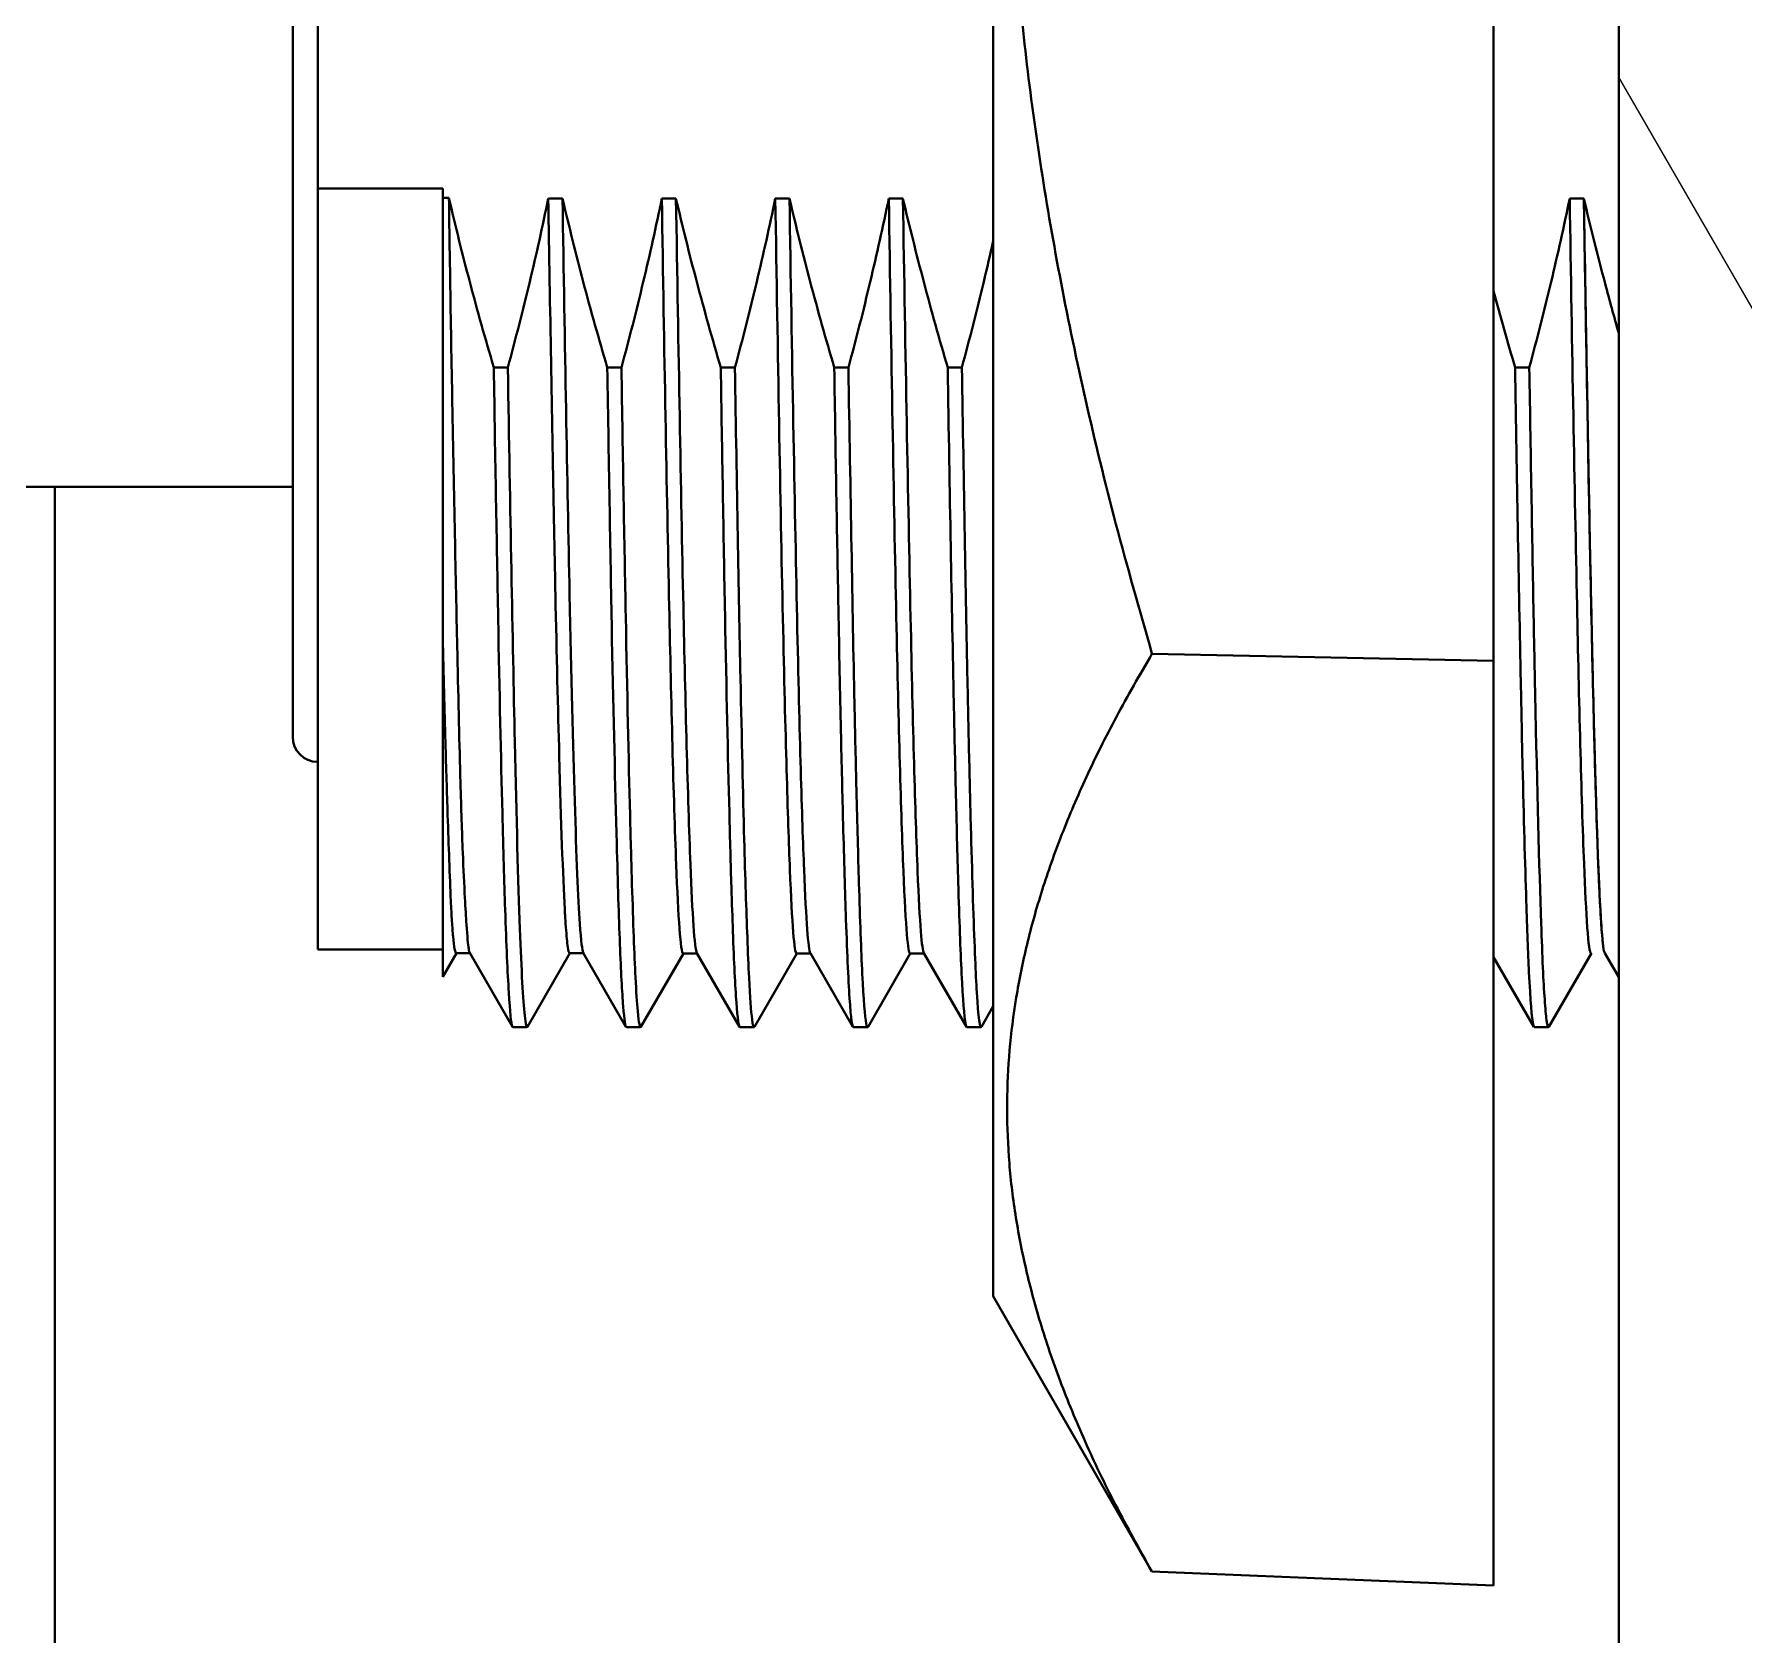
# Model space of a CAD drawing. Header units: millimetres. Extents: x 0 to 5945, y 0 to 4205.
# Drawn here: x 1589.57 to 1603.24, y 292.18 to 304.97 of the extents above; entities that cross this region are included whole.
import ezdxf

# ---------------------------------------------------------------- set-up
doc = ezdxf.new("R2010")
doc.units = ezdxf.units.MM
doc.header["$LTSCALE"] = 5
doc.layers.add('가시적인 것(ISO)', color=3, linetype='Continuous', lineweight=40)
doc.layers.add('해치(ISO)', color=7, linetype='Continuous', lineweight=18)

msp = doc.modelspace()

# ---------------------------------------------------------------- hatches: boundary and pattern name
at = {"layer": '해치(ISO)'}
h = msp.add_hatch(dxfattribs=at)
h.set_pattern_fill('ANSI31', color=256, scale=127, angle=75.0002, style=0)
h.set_pattern_definition([(120.0002, (0, 0), (-13.74813, -7.93754), [])])
h.paths.add_polyline_path([(1602.237, 257.352), (2132.237, 257.352), (2132.237, 827.352), (1602.237, 827.352), (1602.237, 766.852), (1602.237, 707.852), (1602.237, 376.852), (1602.237, 317.852)])
h.paths.add_polyline_path([(1604.237, 259.352), (1604.237, 825.352), (2130.237, 825.352), (2130.237, 259.352)], flags=0)
edge = h.paths.add_edge_path()
edge.add_ellipse((1657.237, 307.352), major_axis=(-4, 0), ratio=1, start_angle=0, end_angle=360)
h.paths.add_polyline_path([(2102.237, 287.352), (2102.237, 797.352), (1632.237, 797.352), (1632.237, 287.352)])
h.paths.add_polyline_path([(1634.237, 289.352), (1634.237, 795.352), (2100.237, 795.352), (2100.237, 289.352)], flags=0)

# ---------------------------------------------------------------- linework, layer by layer
at = {"layer": '가시적인 것(ISO)'}
for p, q in [((1602.237, 827.352), (1602.237, 257.352)), ((1597.237, 294.881), (1597.237, 317.352)), ((1591.637, 315.352), (1591.637, 299.352)), ((1601.237, 299.961), (1601.237, 314.742)), ((1591.837, 303.734), (1591.837, 310.97)), ((1592.837, 303.734), (1591.837, 303.734)), ((1591.837, 297.652), (1591.837, 303.734)), ((1592.837, 303.659), (1592.837, 303.734)), ((1594.588, 303.655), (1594.701, 303.655)), ((1593.357, 302.304), (1593.245, 302.304)), ((1594.265, 302.304), (1594.152, 302.304)), ((1595.172, 302.304), (1595.059, 302.304)), ((1596.079, 302.304), (1595.966, 302.304)), ((1596.986, 302.304), (1596.873, 302.304)), ((1601.522, 302.304), (1601.409, 302.304)), ((1593.716, 301.552), (1593.716, 301.552)), ((1601.994, 301.552), (1601.994, 301.552)), ((1591.637, 301.352), (1569.737, 301.352)), ((1589.737, 183.074), (1589.737, 301.352)), ((1593.735, 300.599), (1593.735, 300.599)), ((1593.848, 300.598), (1593.848, 300.598)), ((1602.014, 300.527), (1602.014, 300.527)), ((1598.506, 300.016), (1601.237, 299.961)), ((1601.237, 292.571), (1601.237, 299.961)), ((1592.837, 297.652), (1591.837, 297.652)), ((1592.946, 297.624), (1592.837, 297.435)), ((1593.054, 297.624), (1592.944, 297.624)), ((1593.394, 297.036), (1593.052, 297.627)), ((1593.853, 297.624), (1593.513, 297.036)), ((1593.961, 297.624), (1593.851, 297.624)), ((1594.301, 297.036), (1593.96, 297.627)), ((1594.76, 297.622), (1594.421, 297.036)), ((1594.87, 297.622), (1594.758, 297.622)), ((1595.208, 297.036), (1594.868, 297.625)), ((1595.667, 297.622), (1595.329, 297.036)), ((1595.777, 297.622), (1595.665, 297.622)), ((1596.115, 297.036), (1595.775, 297.625)), ((1596.574, 297.622), (1596.236, 297.036)), ((1596.684, 297.622), (1596.572, 297.622)), ((1597.023, 297.036), (1596.682, 297.625)), ((1601.558, 297.036), (1601.237, 297.593)), ((1602.019, 297.625), (1601.678, 297.036)), ((1602.237, 297.432), (1602.125, 297.625)), ((1597.237, 297.199), (1597.143, 297.036)), ((1593.397, 297.033), (1593.51, 297.033)), ((1594.305, 297.033), (1594.418, 297.033)), ((1595.212, 297.033), (1595.325, 297.033)), ((1596.119, 297.033), (1596.232, 297.033)), ((1597.026, 297.033), (1597.139, 297.033)), ((1601.562, 297.033), (1601.675, 297.033)), ((1597.237, 294.881), (1598.506, 292.681)), ((1598.506, 292.681), (1601.237, 292.571))]:
    msp.add_line(p, q, dxfattribs=at)
msp.add_arc((1591.837, 299.352), 0.2, 180, 270, dxfattribs=at)
for points in [[(1598.506, 314.687), (1596.351, 307.352), (1598.506, 300.016)], [(1598.506, 300.016), (1596.351, 296.414), (1598.506, 292.681)]]:
    msp.add_rational_spline(points, [1.24077700271, 1.4412632765, 1.24077700271], degree=2, dxfattribs=at)
for points, knots in [([(1592.837, 303.66), (1592.845, 303.66), (1592.853, 303.66), (1592.87, 303.66), (1592.878, 303.66), (1592.886, 303.66)], [-0.005100756, -0.005100756, -0.005100756, -0.005100756, -0.002597051, -0.002597051, -0.00020847, -0.00020847, -0.00020847, -0.00020847]), ([(1592.837, 300.184), (1592.837, 300.646), (1592.837, 301.159), (1592.837, 302.318), (1592.837, 302.972), (1592.837, 303.658)], [0.000096, 0.000096, 0.000096, 0.000096, 0.2053955, 0.2053955, 0.4298874, 0.4298874, 0.4298874, 0.4298874]), ([(1592.886, 303.66), (1592.938, 303.436), (1592.993, 303.213), (1593.113, 302.76), (1593.177, 302.532), (1593.245, 302.304)], [-0.1403398, -0.1403398, -0.1403398, -0.1403398, -0.0711888, -0.0711888, -0.0000056, -0.0000056, -0.0000056, -0.0000056]), ([(1592.886, 303.66), (1592.889, 303.421), (1592.893, 303.185), (1592.902, 302.611), (1592.908, 302.278), (1592.921, 301.589), (1592.928, 301.238), (1592.941, 300.589), (1592.947, 300.293), (1592.962, 299.631), (1592.97, 299.286), (1592.984, 298.778), (1592.99, 298.592), (1593.002, 298.291), (1593.008, 298.171), (1593.018, 297.984), (1593.022, 297.912), (1593.033, 297.758), (1593.038, 297.693), (1593.047, 297.642), (1593.05, 297.632), (1593.052, 297.627)], [0.000014, 0.000014, 0.000014, 0.000014, 0.077683, 0.077683, 0.193186, 0.193186, 0.325751, 0.325751, 0.452618, 0.452618, 0.62916, 0.62916, 0.75179, 0.75179, 0.855106, 0.855106, 0.938471, 0.938471, 1.0692, 1.0692, 1.12554, 1.12554, 1.12554, 1.12554]), ([(1593.357, 302.304), (1593.418, 302.532), (1593.477, 302.76), (1593.585, 303.21), (1593.634, 303.433), (1593.68, 303.655)], [-0.139037, -0.139037, -0.139037, -0.139037, -0.0683309, -0.0683309, -0.0000838, -0.0000838, -0.0000838, -0.0000838]), ([(1593.68, 303.655), (1593.695, 302.761), (1593.709, 301.915), (1593.724, 301.159), (1593.728, 300.928), (1593.733, 300.705), (1593.737, 300.492), (1593.747, 300.009), (1593.757, 299.576), (1593.768, 299.201), (1593.782, 298.661), (1593.797, 298.244), (1593.812, 297.975), (1593.814, 297.933), (1593.817, 297.894), (1593.819, 297.859), (1593.824, 297.784), (1593.829, 297.727), (1593.834, 297.688), (1593.838, 297.659), (1593.842, 297.64), (1593.846, 297.631), (1593.847, 297.627), (1593.849, 297.624), (1593.851, 297.624)], [0.0000117, 0.0000117, 0.0000117, 0.0000117, 0.125, 0.125, 0.125, 0.16326, 0.16326, 0.16326, 0.25, 0.25, 0.25, 0.375, 0.375, 0.375, 0.3948544, 0.3948544, 0.3948544, 0.4375, 0.4375, 0.4375, 0.46875, 0.46875, 0.46875, 0.4835271, 0.4835271, 0.4835271, 0.4835271]), ([(1593.794, 303.655), (1593.846, 303.433), (1593.901, 303.211), (1594.02, 302.76), (1594.085, 302.532), (1594.152, 302.304)], [-0.139613, -0.139613, -0.139613, -0.139613, -0.0711344, -0.0711344, -0.0000032, -0.0000032, -0.0000032, -0.0000032]), ([(1593.794, 303.655), (1593.813, 302.478), (1593.832, 301.395), (1593.851, 300.492), (1593.878, 299.188), (1593.905, 298.263), (1593.932, 297.859), (1593.942, 297.72), (1593.951, 297.643), (1593.961, 297.627)], [0.0000135, 0.0000135, 0.0000135, 0.0000135, 0.1607474, 0.1607474, 0.1607474, 0.3929542, 0.3929542, 0.3929542, 0.4731035, 0.4731035, 0.4731035, 0.4731035]), ([(1594.265, 302.304), (1594.326, 302.532), (1594.385, 302.76), (1594.492, 303.21), (1594.542, 303.432), (1594.588, 303.655)], [-0.1388809, -0.1388809, -0.1388809, -0.1388809, -0.0682007, -0.0682007, -0.0000009, -0.0000009, -0.0000009, -0.0000009]), ([(1594.588, 303.655), (1594.597, 303.045), (1594.607, 302.46), (1594.627, 301.367), (1594.637, 300.859), (1594.663, 299.636), (1594.681, 298.871), (1594.719, 297.913), (1594.738, 297.622), (1594.758, 297.622)], [-6.863021, -6.863021, -6.863021, -6.863021, -6.560137, -6.560137, -6.257668, -6.257668, -5.760858, -5.760858, -5.37446, -5.37446, -5.37446, -5.37446]), ([(1594.701, 303.655), (1594.753, 303.432), (1594.808, 303.211), (1594.928, 302.76), (1594.992, 302.532), (1595.059, 302.304)], [-0.1397194, -0.1397194, -0.1397194, -0.1397194, -0.071193, -0.071193, -0.0000082, -0.0000082, -0.0000082, -0.0000082]), ([(1594.701, 303.655), (1594.711, 303.045), (1594.721, 302.46), (1594.74, 301.367), (1594.75, 300.859), (1594.776, 299.636), (1594.795, 298.871), (1594.832, 297.938), (1594.849, 297.658), (1594.868, 297.625)], [0.0000009, 0.0000009, 0.0000009, 0.0000009, 0.19789, 0.19789, 0.3955079, 0.3955079, 0.7200979, 0.7200979, 0.9571228, 0.9571228, 0.9571228, 0.9571228]), ([(1595.172, 302.304), (1595.234, 302.532), (1595.292, 302.76), (1595.399, 303.21), (1595.449, 303.432), (1595.495, 303.655)], [-0.1389212, -0.1389212, -0.1389212, -0.1389212, -0.0682474, -0.0682474, 0, 0, 0, 0]), ([(1595.495, 303.656), (1595.514, 303.656), (1595.533, 303.656), (1595.57, 303.656), (1595.589, 303.656), (1595.608, 303.656)], [-0.01138154, -0.01138154, -0.01138154, -0.01138154, -0.00570718, -0.00570718, -0.00003574, -0.00003574, -0.00003574, -0.00003574]), ([(1595.495, 303.655), (1595.505, 303.024), (1595.515, 302.422), (1595.535, 301.295), (1595.545, 300.772), (1595.576, 299.346), (1595.595, 298.702), (1595.629, 297.849), (1595.647, 297.622), (1595.665, 297.622)], [-3.830966, -3.830966, -3.830966, -3.830966, -3.667495, -3.667495, -3.504505, -3.504505, -3.173093, -3.173093, -2.81344, -2.81344, -2.81344, -2.81344]), ([(1595.608, 303.655), (1595.66, 303.433), (1595.715, 303.211), (1595.835, 302.76), (1595.899, 302.532), (1595.966, 302.304)], [-0.1398364, -0.1398364, -0.1398364, -0.1398364, -0.0712135, -0.0712135, -0.000001, -0.000001, -0.000001, -0.000001]), ([(1595.608, 303.655), (1595.618, 303.024), (1595.628, 302.422), (1595.649, 301.295), (1595.659, 300.772), (1595.689, 299.346), (1595.708, 298.702), (1595.742, 297.879), (1595.758, 297.654), (1595.775, 297.625)], [0, 0, 0, 0, 0.204886, 0.204886, 0.409168, 0.409168, 0.824543, 0.824543, 1.244524, 1.244524, 1.244524, 1.244524]), ([(1596.079, 302.304), (1596.141, 302.532), (1596.199, 302.76), (1596.306, 303.21), (1596.356, 303.432), (1596.402, 303.655)], [-0.1389204, -0.1389204, -0.1389204, -0.1389204, -0.0682382, -0.0682382, 0, 0, 0, 0]), ([(1596.402, 303.656), (1596.421, 303.656), (1596.44, 303.656), (1596.478, 303.656), (1596.496, 303.656), (1596.515, 303.656)], [-0.01137815, -0.01137815, -0.01137815, -0.01137815, -0.00570428, -0.00570428, -0.00003317, -0.00003317, -0.00003317, -0.00003317]), ([(1596.402, 303.655), (1596.412, 303.026), (1596.422, 302.424), (1596.442, 301.299), (1596.452, 300.779), (1596.481, 299.429), (1596.5, 298.743), (1596.538, 297.81), (1596.556, 297.622), (1596.572, 297.622)], [-7.539825, -7.539825, -7.539825, -7.539825, -7.3453, -7.3453, -7.150183, -7.150183, -6.783287, -6.783287, -6.408217, -6.408217, -6.408217, -6.408217]), ([(1596.515, 303.655), (1596.567, 303.433), (1596.623, 303.211), (1596.742, 302.76), (1596.806, 302.532), (1596.873, 302.304)], [-0.1397771, -0.1397771, -0.1397771, -0.1397771, -0.0711962, -0.0711962, -0.000008, -0.000008, -0.000008, -0.000008]), ([(1596.515, 303.655), (1596.525, 303.026), (1596.535, 302.424), (1596.556, 301.299), (1596.566, 300.779), (1596.595, 299.429), (1596.613, 298.743), (1596.65, 297.845), (1596.667, 297.652), (1596.682, 297.625)], [0, 0, 0, 0, 0.204097, 0.204097, 0.408815, 0.408815, 0.793766, 0.793766, 1.157692, 1.157692, 1.157692, 1.157692]), ([(1601.522, 302.304), (1601.583, 302.532), (1601.642, 302.76), (1601.749, 303.21), (1601.799, 303.432), (1601.845, 303.655)], [-0.1388856, -0.1388856, -0.1388856, -0.1388856, -0.0682041, -0.0682041, 0, 0, 0, 0]), ([(1601.845, 303.655), (1601.864, 303.655), (1601.883, 303.655), (1601.92, 303.655), (1601.939, 303.655), (1601.958, 303.655)], [-0.01134206, -0.01134206, -0.01134206, -0.01134206, -0.00567295, -0.00567295, -0.00000367, -0.00000367, -0.00000367, -0.00000367]), ([(1601.845, 303.655), (1601.855, 303.047), (1601.864, 302.465), (1601.884, 301.375), (1601.894, 300.868), (1601.919, 299.652), (1601.938, 298.882), (1601.976, 297.933), (1601.994, 297.622), (1602.015, 297.622)], [0.0000014, 0.0000014, 0.0000014, 0.0000014, 0.1971451, 0.1971451, 0.3941018, 0.3941018, 0.7158641, 0.7158641, 0.9552405, 0.9552405, 0.9552405, 0.9552405]), ([(1602.237, 302.579), (1602.199, 302.711), (1602.163, 302.844), (1602.068, 303.202), (1602.011, 303.428), (1601.958, 303.655)], [0.0286071, 0.0286071, 0.0286071, 0.0286071, 0.0698701, 0.0698701, 0.1397261, 0.1397261, 0.1397261, 0.1397261]), ([(1601.958, 303.655), (1601.961, 303.503), (1601.963, 303.353), (1601.965, 303.205), (1601.968, 303.055), (1601.97, 302.908), (1601.973, 302.763), (1601.978, 302.469), (1601.983, 302.184), (1601.988, 301.908), (1601.99, 301.769), (1601.993, 301.632), (1601.995, 301.498), (1601.998, 301.363), (1602, 301.231), (1602.003, 301.102), (1602.004, 301.018), (1602.006, 300.935), (1602.007, 300.854), (1602.008, 300.809), (1602.009, 300.765), (1602.01, 300.721), (1602.013, 300.596), (1602.015, 300.474), (1602.018, 300.356), (1602.023, 300.117), (1602.028, 299.891), (1602.033, 299.68), (1602.038, 299.466), (1602.043, 299.267), (1602.049, 299.083), (1602.051, 298.991), (1602.054, 298.902), (1602.056, 298.818), (1602.058, 298.776), (1602.059, 298.734), (1602.06, 298.693), (1602.062, 298.654), (1602.063, 298.615), (1602.064, 298.577), (1602.067, 298.501), (1602.069, 298.429), (1602.072, 298.361), (1602.075, 298.293), (1602.077, 298.229), (1602.08, 298.171), (1602.085, 298.052), (1602.091, 297.952), (1602.096, 297.871), (1602.101, 297.79), (1602.107, 297.728), (1602.112, 297.686), (1602.112, 297.683), (1602.113, 297.681), (1602.113, 297.678), (1602.117, 297.65), (1602.121, 297.632), (1602.125, 297.625)], [0, 0, 0, 0, 0.04921, 0.04921, 0.04921, 0.0987, 0.0987, 0.0987, 0.198491, 0.198491, 0.198491, 0.24882, 0.24882, 0.24882, 0.299425, 0.299425, 0.299425, 0.332273, 0.332273, 0.332273, 0.350308, 0.350308, 0.350308, 0.401472, 0.401472, 0.401472, 0.50461, 0.50461, 0.50461, 0.608866, 0.608866, 0.608866, 0.661428, 0.661428, 0.661428, 0.688096, 0.688096, 0.688096, 0.714267, 0.714267, 0.714267, 0.767387, 0.767387, 0.767387, 0.82079, 0.82079, 0.82079, 0.928398, 0.928398, 0.928398, 1.037112, 1.037112, 1.037112, 1.043902, 1.043902, 1.043902, 1.123471, 1.123471, 1.123471, 1.123471]), ([(1602.125, 297.625), (1602.121, 297.632), (1602.117, 297.65), (1602.113, 297.678), (1602.096, 297.806), (1602.078, 298.152), (1602.06, 298.693), (1602.043, 299.231), (1602.025, 299.961), (1602.008, 300.836), (1602.008, 300.842), (1602.008, 300.848), (1602.007, 300.854), (1601.991, 301.678), (1601.975, 302.63), (1601.958, 303.655)], [0.7901487, 0.7901487, 0.7901487, 0.7901487, 0.8050149, 0.8050149, 0.8050149, 0.8714787, 0.8714787, 0.8714787, 0.9375, 0.9375, 0.9375, 0.9379425, 0.9379425, 0.9379425, 1, 1, 1, 1]), ([(1596.986, 302.304), (1597.048, 302.532), (1597.106, 302.76), (1597.187, 303.098), (1597.212, 303.208), (1597.237, 303.318)], [-0.1389117, -0.1389117, -0.1389117, -0.1389117, -0.0682288, -0.0682288, -0.0344964, -0.0344964, -0.0344964, -0.0344964]), ([(1593.245, 302.304), (1593.25, 301.94), (1593.256, 301.589), (1593.268, 300.92), (1593.274, 300.602), (1593.29, 299.71), (1593.302, 299.188), (1593.321, 298.451), (1593.328, 298.194), (1593.345, 297.689), (1593.355, 297.466), (1593.374, 297.151), (1593.383, 297.06), (1593.394, 297.035), (1593.396, 297.033), (1593.397, 297.033)], [0.000001, 0.000001, 0.000001, 0.000001, 0.125108, 0.125108, 0.249043, 0.249043, 0.491372, 0.491372, 0.649816, 0.649816, 0.854708, 0.854708, 1.061177, 1.061177, 1.094356, 1.094356, 1.094356, 1.094356]), ([(1593.513, 297.036), (1593.506, 297.023), (1593.499, 297.053), (1593.479, 297.246), (1593.466, 297.479), (1593.439, 298.195), (1593.426, 298.697), (1593.395, 300.139), (1593.375, 301.154), (1593.357, 302.304)], [1.278788, 1.278788, 1.278788, 1.278788, 1.442331, 1.442331, 1.709063, 1.709063, 2.003333, 2.003333, 2.398854, 2.398854, 2.398854, 2.398854]), ([(1594.152, 302.304), (1594.158, 301.906), (1594.165, 301.524), (1594.177, 300.798), (1594.183, 300.455), (1594.202, 299.502), (1594.215, 298.953), (1594.236, 298.183), (1594.244, 297.914), (1594.261, 297.477), (1594.27, 297.31), (1594.288, 297.088), (1594.296, 297.033), (1594.305, 297.033)], [0.000001, 0.000001, 0.000001, 0.000001, 0.136801, 0.136801, 0.272189, 0.272189, 0.537119, 0.537119, 0.721967, 0.721967, 0.908869, 0.908869, 1.094411, 1.094411, 1.094411, 1.094411]), ([(1594.421, 297.036), (1594.413, 297.021), (1594.404, 297.062), (1594.389, 297.226), (1594.383, 297.316), (1594.368, 297.615), (1594.359, 297.864), (1594.344, 298.34), (1594.339, 298.526), (1594.322, 299.179), (1594.311, 299.711), (1594.288, 300.916), (1594.276, 301.585), (1594.265, 302.304)], [4.313799, 4.313799, 4.313799, 4.313799, 4.501201, 4.501201, 4.62603, 4.62603, 4.828537, 4.828537, 4.938911, 4.938911, 5.185662, 5.185662, 5.433169, 5.433169, 5.433169, 5.433169]), ([(1595.059, 302.304), (1595.064, 301.964), (1595.07, 301.635), (1595.081, 300.971), (1595.087, 300.641), (1595.104, 299.729), (1595.116, 299.199), (1595.133, 298.531), (1595.138, 298.332), (1595.148, 298.025), (1595.152, 297.907), (1595.165, 297.549), (1595.174, 297.358), (1595.193, 297.099), (1595.202, 297.033), (1595.212, 297.033)], [0.000001, 0.000001, 0.000001, 0.000001, 0.117056, 0.117056, 0.245292, 0.245292, 0.490288, 0.490288, 0.608437, 0.608437, 0.693698, 0.693698, 0.892144, 0.892144, 1.094331, 1.094331, 1.094331, 1.094331]), ([(1595.329, 297.036), (1595.328, 297.035), (1595.328, 297.035), (1595.322, 297.027), (1595.315, 297.047), (1595.301, 297.158), (1595.293, 297.27), (1595.28, 297.521), (1595.276, 297.628), (1595.263, 297.966), (1595.254, 298.227), (1595.236, 298.902), (1595.227, 299.334), (1595.209, 300.174), (1595.202, 300.554), (1595.187, 301.383), (1595.18, 301.833), (1595.172, 302.304)], [4.31366, 4.31366, 4.31366, 4.31366, 4.321438, 4.321438, 4.451703, 4.451703, 4.625462, 4.625462, 4.72592, 4.72592, 4.90204, 4.90204, 5.11593, 5.11593, 5.270566, 5.270566, 5.432683, 5.432683, 5.432683, 5.432683]), ([(1595.966, 302.304), (1595.977, 301.61), (1595.988, 300.964), (1596.006, 300.029), (1596.012, 299.703), (1596.025, 299.132), (1596.031, 298.884), (1596.045, 298.366), (1596.052, 298.111), (1596.07, 297.601), (1596.08, 297.38), (1596.095, 297.171), (1596.099, 297.123), (1596.109, 297.052), (1596.114, 297.033), (1596.119, 297.033)], [0.000001, 0.000001, 0.000001, 0.000001, 0.238666, 0.238666, 0.380558, 0.380558, 0.507091, 0.507091, 0.669071, 0.669071, 0.889679, 0.889679, 0.986529, 0.986529, 1.094244, 1.094244, 1.094244, 1.094244]), ([(1596.236, 297.036), (1596.236, 297.036), (1596.236, 297.036), (1596.231, 297.028), (1596.226, 297.036), (1596.211, 297.115), (1596.201, 297.249), (1596.181, 297.644), (1596.172, 297.887), (1596.157, 298.404), (1596.15, 298.654), (1596.138, 299.145), (1596.133, 299.375), (1596.119, 300.003), (1596.112, 300.421), (1596.096, 301.32), (1596.087, 301.799), (1596.079, 302.304)], [4.31356, 4.31356, 4.31356, 4.31356, 4.313703, 4.313703, 4.415076, 4.415076, 4.637068, 4.637068, 4.831525, 4.831525, 4.975171, 4.975171, 5.086481, 5.086481, 5.259515, 5.259515, 5.433103, 5.433103, 5.433103, 5.433103]), ([(1596.873, 302.304), (1596.881, 301.801), (1596.889, 301.322), (1596.905, 300.425), (1596.914, 300.008), (1596.927, 299.381), (1596.932, 299.15), (1596.944, 298.659), (1596.95, 298.41), (1596.966, 297.891), (1596.975, 297.647), (1596.994, 297.251), (1597.005, 297.116), (1597.019, 297.042), (1597.023, 297.033), (1597.026, 297.033)], [0.000001, 0.000001, 0.000001, 0.000001, 0.173201, 0.173201, 0.34584, 0.34584, 0.456987, 0.456987, 0.600476, 0.600476, 0.795239, 0.795239, 1.017661, 1.017661, 1.094223, 1.094223, 1.094223, 1.094223]), ([(1597.143, 297.036), (1597.13, 297.014), (1597.118, 297.106), (1597.101, 297.384), (1597.097, 297.474), (1597.082, 297.817), (1597.072, 298.13), (1597.056, 298.699), (1597.051, 298.902), (1597.041, 299.334), (1597.036, 299.562), (1597.024, 300.16), (1597.017, 300.545), (1597.002, 301.38), (1596.994, 301.831), (1596.986, 302.304)], [4.314064, 4.314064, 4.314064, 4.314064, 4.578904, 4.578904, 4.676937, 4.676937, 4.8995, 4.8995, 5.007879, 5.007879, 5.114423, 5.114423, 5.271008, 5.271008, 5.433714, 5.433714, 5.433714, 5.433714]), ([(1601.409, 302.304), (1601.416, 301.86), (1601.423, 301.434), (1601.438, 300.588), (1601.446, 300.173), (1601.459, 299.555), (1601.463, 299.332), (1601.478, 298.704), (1601.488, 298.342), (1601.505, 297.815), (1601.512, 297.625), (1601.531, 297.243), (1601.542, 297.102), (1601.556, 297.039), (1601.559, 297.033), (1601.562, 297.033)], [0.000001, 0.000001, 0.000001, 0.000001, 0.152915, 0.152915, 0.321234, 0.321234, 0.42542, 0.42542, 0.633531, 0.633531, 0.791679, 0.791679, 1.030452, 1.030452, 1.094306, 1.094306, 1.094306, 1.094306]), ([(1601.678, 297.036), (1601.672, 297.025), (1601.666, 297.043), (1601.655, 297.126), (1601.65, 297.181), (1601.635, 297.393), (1601.626, 297.596), (1601.601, 298.309), (1601.585, 298.929), (1601.565, 299.879), (1601.561, 300.071), (1601.546, 300.886), (1601.534, 301.568), (1601.522, 302.304)], [4.314167, 4.314167, 4.314167, 4.314167, 4.447139, 4.447139, 4.553025, 4.553025, 4.755597, 4.755597, 5.098082, 5.098082, 5.180806, 5.180806, 5.433937, 5.433937, 5.433937, 5.433937]), ([(1592.837, 297.435), (1592.837, 297.435), (1592.837, 297.611), (1592.837, 298.191), (1592.837, 298.498), (1592.837, 299.238), (1592.837, 299.667), (1592.837, 300.15)], [1.6076957, 1.6076957, 1.6076957, 1.6076957, 1.838396, 1.838396, 1.9927448, 1.9927448, 2.1428666, 2.1428666, 2.1428666, 2.1428666]), ([(1592.944, 297.624), (1592.936, 297.624), (1592.927, 297.669), (1592.916, 297.792), (1592.913, 297.832), (1592.907, 297.928), (1592.904, 297.982), (1592.897, 298.137), (1592.893, 298.247), (1592.884, 298.479), (1592.88, 298.599), (1592.87, 298.904), (1592.864, 299.098), (1592.851, 299.565), (1592.843, 299.845), (1592.837, 300.15)], [4.2239442, 4.2239442, 4.2239442, 4.2239442, 4.3860906, 4.3860906, 4.4479654, 4.4479654, 4.5106827, 4.5106827, 4.6071581, 4.6071581, 4.6915874, 4.6915874, 4.8048621, 4.8048621, 4.940743, 4.940743, 4.940743, 4.940743])]:
    msp.add_open_spline(points, degree=3, knots=knots, dxfattribs=at)
for points in [[(1593.681, 303.655), (1593.718, 303.655), (1593.756, 303.655), (1593.793, 303.655)], [(1601.237, 302.915), (1601.291, 302.711), (1601.349, 302.507), (1601.409, 302.304)], [(1592.837, 300.15), (1592.837, 300.161), (1592.836, 300.172), (1592.836, 300.184)], [(1602.072, 298.362), (1602.072, 298.363), (1602.072, 298.363), (1602.072, 298.363)]]:
    msp.add_open_spline(points, degree=3, dxfattribs=at)

doc.saveas('drawing.dxf')
